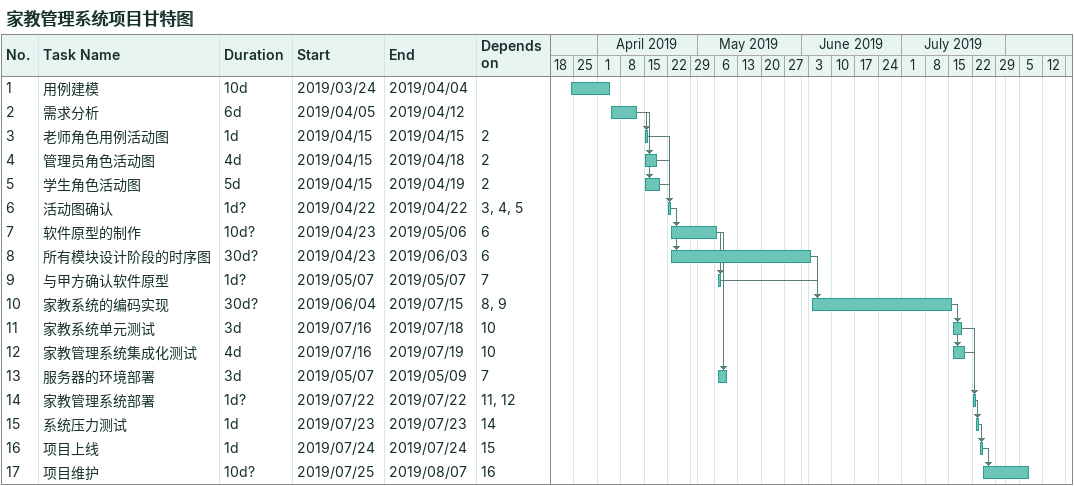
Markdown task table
家教管理系统项目甘特图

| ID | Task | Duration | Start | Finish | Predecessors |
|---|---|---|---|---|---|
| 1 | 用例建模 | 10d | 2019-03-24 | 2019-04-04 |  |
| 2 | 需求分析 | 6d | 2019-04-05 | 2019-04-12 |  |
| 3 | 老师角色用例活动图 | 1d | 2019-04-15 | 2019-04-15 | 2 |
| 4 | 管理员角色活动图 | 4d | 2019-04-15 | 2019-04-18 | 2 |
| 5 | 学生角色活动图 | 5d | 2019-04-15 | 2019-04-19 | 2 |
| 6 | 活动图确认 | 1d? | 2019-04-22 | 2019-04-22 | 3, 4, 5 |
| 7 | 软件原型的制作 | 10d? | 2019-04-23 | 2019-05-06 | 6 |
| 8 | 所有模块设计阶段的时序图 | 30d? | 2019-04-23 | 2019-06-03 | 6 |
| 9 | 与甲方确认软件原型 | 1d? | 2019-05-07 | 2019-05-07 | 7 |
| 10 | 家教系统的编码实现 | 30d? | 2019-06-04 | 2019-07-15 | 8, 9 |
| 11 | 家教系统单元测试 | 3d | 2019-07-16 | 2019-07-18 | 10 |
| 12 | 家教管理系统集成化测试 | 4d | 2019-07-16 | 2019-07-19 | 10 |
| 13 | 服务器的环境部署 | 3d | 2019-05-07 | 2019-05-09 | 7 |
| 14 | 家教管理系统部署 | 1d? | 2019-07-22 | 2019-07-22 | 11, 12 |
| 15 | 系统压力测试 | 1d | 2019-07-23 | 2019-07-23 | 14 |
| 16 | 项目上线 | 1d | 2019-07-24 | 2019-07-24 | 15 |
| 17 | 项目维护 | 10d? | 2019-07-25 | 2019-08-07 | 16 |
